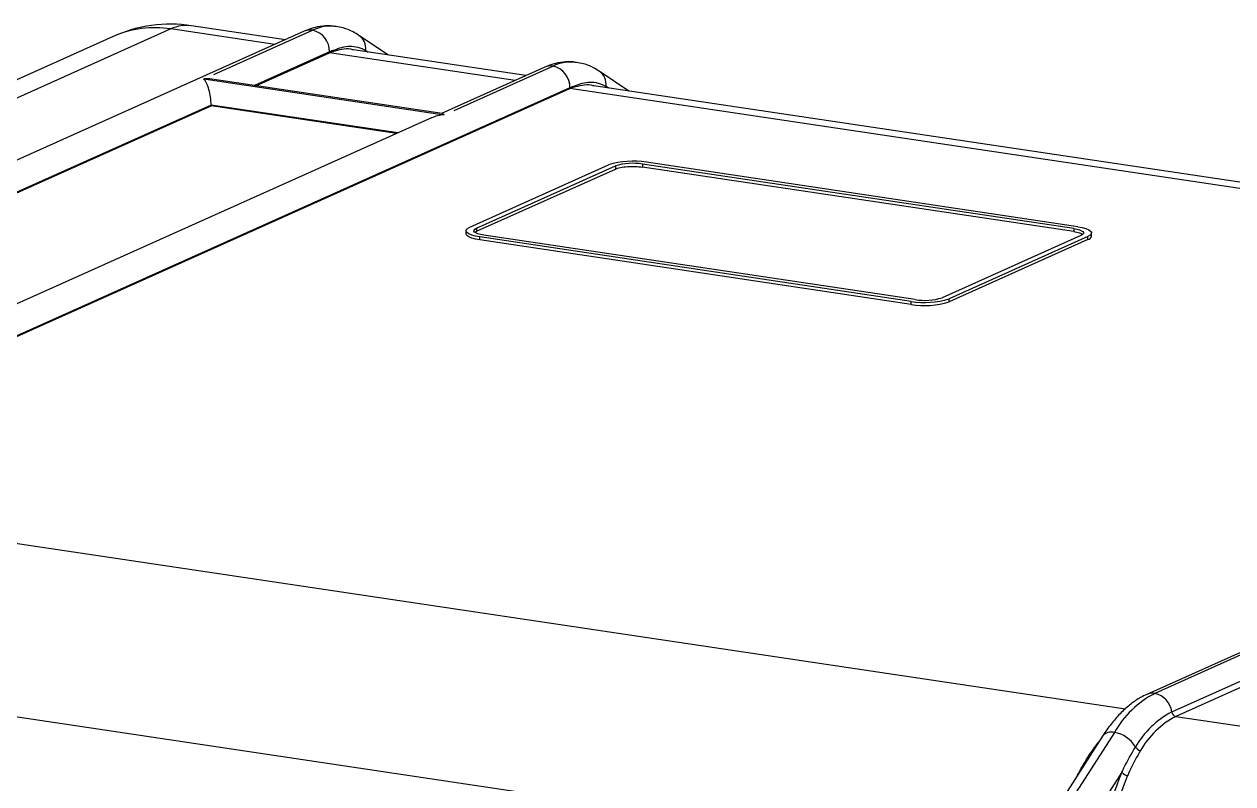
# Model space of a CAD drawing. Header units: millimetres. Extents: x 12 to 854, y 4 to 555.
# Drawn here: x 667.1 to 731.6, y 450.9 to 491.5 of the extents above; entities that cross this region are included whole.
import ezdxf

# ---------------------------------------------------------------- set-up
doc = ezdxf.new("R2010")
doc.units = ezdxf.units.MM

msp = doc.modelspace()

# ---------------------------------------------------------------- linework, layer by layer
at = {"color": 7, "linetype": 'Continuous', "lineweight": 25}
for p, q in [((674.912, 491.194), (626.908, 469.674)), ((682.041, 491.07), (634.037, 469.551)), ((681.035, 490.619), (676.026, 491.368)), ((677.205, 488.765), (682.474, 491.127)), ((671.83, 490.791), (623.825, 469.271)), ((686.541, 489.797), (684.956, 490.854)), ((679.451, 488.16), (683.391, 489.927)), ((683.391, 489.927), (683.634, 490.062)), ((683.67, 490.015), (683.391, 489.927)), ((693.867, 488.702), (684.666, 490.077)), ((694.873, 489.153), (689.357, 486.68)), ((690.036, 486.847), (695.306, 489.209)), ((676.675, 488.527), (689.507, 486.61)), ((689.393, 486.675), (677.103, 488.511)), ((699.372, 487.879), (697.788, 488.936)), ((696.223, 488.05), (648.218, 466.53)), ((648.218, 466.49), (696.223, 488.009)), ((696.223, 488.009), (696.466, 488.144)), ((696.501, 488.097), (696.223, 488.009)), ((774.009, 476.726), (697.497, 488.159)), ((643.044, 471.84), (677.063, 487.09)), ((677.063, 487.09), (677.063, 487.131)), ((686.969, 485.61), (677.063, 487.09)), ((688.824, 486.441), (652.95, 470.359)), ((690.87, 480.612), (698.278, 483.933)), ((723.114, 480.538), (700.09, 483.979)), ((700.09, 483.979), (700.09, 483.815)), ((723.326, 480.633), (700.302, 484.074)), ((691.236, 480.557), (698.645, 483.879)), ((691.236, 480.394), (698.645, 483.715)), ((698.645, 483.879), (698.645, 483.715)), ((723.114, 480.375), (700.09, 483.815)), ((690.671, 480.42), (690.671, 480.257)), ((691.16, 480.336), (691.236, 480.394)), ((691.236, 480.557), (691.236, 480.394)), ((714.436, 476.648), (691.412, 480.088)), ((691.412, 479.925), (691.412, 480.088)), ((714.647, 476.743), (691.624, 480.183)), ((723.501, 480.164), (716.093, 476.843)), ((723.868, 480.109), (716.46, 476.788)), ((723.114, 480.538), (723.114, 480.375)), ((723.868, 479.946), (723.868, 480.109)), ((724.067, 480.138), (724.067, 480.301)), ((714.436, 476.484), (691.412, 479.925)), ((723.868, 479.946), (716.46, 476.625)), ((775.016, 477.177), (727.011, 455.657)), ((714.436, 476.484), (714.436, 476.648)), ((716.46, 476.625), (716.46, 476.788)), ((732.714, 458.076), (727.444, 455.714)), ((728.349, 454.721), (733.625, 457.087)), ((733.835, 456.846), (728.566, 454.483)), ((725.285, 453.629), (719.731, 444.944)), ((724.658, 453.432), (719.104, 444.748)), ((725.685, 451.504), (720.912, 444.041))]:
    msp.add_line(p, q, dxfattribs=at)
at = {"color": 8, "linetype": 'Continuous', "lineweight": 25}
for p, q in [((680.466, 490.364), (674.912, 491.194)), ((683.391, 489.968), (679.382, 488.171)), ((693.297, 488.446), (683.391, 489.927)), ((685.327, 489.978), (685.32, 490.049)), ((685.32, 490.049), (685.444, 489.96)), ((773.44, 476.471), (696.223, 488.009)), ((698.158, 488.06), (698.152, 488.132)), ((698.152, 488.132), (698.275, 488.043)), ((677.063, 487.131), (642.976, 471.85)), ((687.037, 485.64), (677.063, 487.131)), ((648.218, 466.49), (725.874, 454.886)), ((720.198, 446.458), (645.113, 457.678)), ((728.566, 454.483), (738.705, 452.968)), ((724.353, 453.012), (724.474, 453.144))]:
    msp.add_line(p, q, dxfattribs=at)
at = {"color": 7, "linetype": 'Continuous', "lineweight": 25, "flags": 128}
for points in [[(691.412, 479.925), (691.176, 479.969), (690.977, 480.023), (690.824, 480.087), (690.722, 480.158), (690.674, 480.232), (690.671, 480.257)], [(691.412, 480.088), (691.176, 480.132), (690.977, 480.187), (690.824, 480.251), (690.722, 480.321), (690.674, 480.395), (690.684, 480.471), (690.75, 480.544), (690.87, 480.612)], [(691.624, 480.183), (691.455, 480.215), (691.313, 480.254), (691.204, 480.299), (691.131, 480.35), (691.097, 480.403), (691.104, 480.456), (691.151, 480.509), (691.236, 480.557)], [(723.114, 480.538), (723.283, 480.507), (723.425, 480.468), (723.534, 480.422), (723.607, 480.372), (723.641, 480.319), (723.634, 480.265), (723.587, 480.213), (723.501, 480.164)], [(723.326, 480.633), (723.562, 480.589), (723.76, 480.535), (723.914, 480.471), (724.016, 480.4), (724.063, 480.326), (724.054, 480.251), (723.988, 480.178), (723.868, 480.109)]]:
    msp.add_lwpolyline(points, dxfattribs=at)
at = {"color": 7, "linetype": 'Continuous', "lineweight": 25}
for centre, radius, start, end in [((674.912, 483.915), 7.535, 81.50122, 114.14611), ((682.227, 489.99), 1.164, 358.91212, 77.7511), ((684.381, 487.767), 2.413, 108.01682, 114.21397), ((695.059, 488.072), 1.164, 358.91212, 77.7511), ((697.212, 485.849), 2.413, 108.01682, 114.21397), ((699.582, 479.797), 4.337, 80.44044, 107.49382), ((699.576, 480.924), 3.098, 80.44044, 107.49382), ((723.816, 480.199), 0.258, 281.6853, 346.32875), ((715.162, 479.798), 3.098, 260.44044, 287.49382), ((715.156, 480.925), 4.337, 260.44044, 287.49382), ((715.156, 480.761), 4.337, 260.44044, 287.49382), ((729.958, 450.951), 5.386, 117.82708, 150.18697), ((727.206, 454.589), 1.15, 6.6149, 78.07273), ((730.604, 450.448), 4.832, 117.82708, 150.18697), ((730.759, 450.327), 4.7, 117.82708, 150.18697), ((728.623, 454.753), 0.276, 186.6149, 258.07273), ((725.017, 452.036), 1.615, 30.28413, 80.43872), ((726.746, 453.046), 0.388, 210.28413, 260.43872), ((739.781, 445.517), 15.314, 156.98725, 179.11633), ((739.628, 445.54), 14.815, 156.98725, 179.11633), ((726.056, 451.806), 0.478, 219.15967, 262.33656)]:
    msp.add_arc(centre, radius, start, end, dxfattribs=at)
at = {"color": 8, "linetype": 'Continuous', "lineweight": 25}
for centre, radius, start, end in [((674.055, 485.757), 5.504, 81.03822, 113.8423), ((675.758, 489.431), 1.955, 82.12666, 115.6356), ((682.354, 490.366), 0.77, 80.97846, 113.90205), ((683.447, 489.086), 2.261, 82.51984, 115.48317), ((684.448, 490.139), 0.877, 354.11684, 54.58495), ((695.185, 488.449), 0.77, 80.97846, 113.90205), ((696.279, 487.168), 2.261, 82.51984, 115.48317), ((697.28, 488.221), 0.877, 354.11684, 54.58495), ((727.323, 454.953), 0.77, 80.97872, 113.87634), ((725.123, 453.047), 0.603, 74.41018, 140.39116)]:
    msp.add_arc(centre, radius, start, end, dxfattribs=at)
at = {"color": 7, "linetype": 'Continuous', "lineweight": 25}
for centre, major_axis, ratio, start_param, end_param in [((676.675, 487.505), (1.439, 0.198), 0.700432, 1.174791, 1.47485), ((676.675, 487.505), (-0.149, 1.087), 0.328644, 4.316383, 5.88718), ((689.507, 485.588), (1.439, 0.198), 0.700432, 1.47485, 1.966802), ((689.507, 485.588), (-0.149, 1.087), 0.328644, 5.88718, 6.187239)]:
    msp.add_ellipse(centre, major_axis=major_axis, ratio=ratio, start_param=start_param, end_param=end_param, dxfattribs=at)
for points, knots in [([(683.736, 491.317), (683.68, 491.328), (683.445, 491.376), (683.02, 491.352), (682.507, 491.259), (682.188, 491.13), (682.041, 491.07)], [0, 0, 0, 0, 0.100024, 0.415694, 0.731287, 1, 1, 1, 1]), ([(684.956, 490.854), (684.854, 490.917), (684.587, 491.081), (684.178, 491.251), (683.863, 491.298), (683.736, 491.317)], [0, 0, 0, 0, 0.272662, 0.708694, 1, 1, 1, 1]), ([(683.634, 490.062), (683.77, 490.119), (684.049, 490.236), (684.47, 490.288), (684.903, 490.246), (685.179, 490.116), (685.32, 490.049)], [0, 0, 0, 0, 0.230192, 0.47358, 0.730185, 1, 1, 1, 1]), ([(683.67, 490.015), (683.665, 490.016), (683.658, 490.018), (683.65, 490.024), (683.644, 490.03), (683.639, 490.038), (683.635, 490.048), (683.635, 490.056), (683.634, 490.062)], [0, 0, 0, 0, 0.2395691, 0.3685104, 0.5001634, 0.6317891, 0.7606555, 1, 1, 1, 1]), ([(696.568, 489.399), (696.512, 489.411), (696.277, 489.459), (695.851, 489.435), (695.338, 489.341), (695.02, 489.212), (694.873, 489.153)], [0, 0, 0, 0, 0.100024, 0.415694, 0.731287, 1, 1, 1, 1]), ([(697.788, 488.936), (697.685, 488.999), (697.419, 489.163), (697.009, 489.333), (696.694, 489.38), (696.568, 489.399)], [0, 0, 0, 0, 0.272662, 0.708694, 1, 1, 1, 1]), ([(696.466, 488.144), (696.602, 488.201), (696.881, 488.319), (697.302, 488.37), (697.734, 488.328), (698.01, 488.198), (698.152, 488.132)], [0, 0, 0, 0, 0.230192, 0.47358, 0.730185, 1, 1, 1, 1]), ([(696.501, 488.097), (696.497, 488.098), (696.49, 488.1), (696.481, 488.107), (696.476, 488.113), (696.471, 488.12), (696.467, 488.131), (696.466, 488.139), (696.466, 488.144)], [0, 0, 0, 0, 0.239569, 0.36851, 0.500163, 0.631789, 0.760655, 1, 1, 1, 1]), ([(698.646, 483.716), (698.715, 483.747), (698.808, 483.774), (699.028, 483.818), (699.155, 483.834), (699.422, 483.852), (699.563, 483.855), (699.838, 483.845), (699.972, 483.834), (700.092, 483.816)], [0, 0, 0, 0, 0.25, 0.25, 0.5, 0.5, 0.75, 0.75, 1, 1, 1, 1]), ([(723.114, 480.375), (723.229, 480.354), (723.442, 480.314), (723.537, 480.251), (723.581, 480.222)], [0, 0, 0, 0, 0.539007, 1, 1, 1, 1]), ([(727.011, 455.657), (726.902, 455.605), (726.609, 455.463), (726.151, 455.15), (725.643, 454.7), (725.165, 454.162), (724.843, 453.718), (724.681, 453.467), (724.658, 453.432)], [0, 0, 0, 0, 0.121082, 0.326658, 0.538058, 0.755595, 0.965557, 1, 1, 1, 1]), ([(725.685, 451.504), (725.722, 451.581), (725.95, 452.063), (726.201, 452.491), (726.411, 452.85)], [0, 0, 0, 0, 0.16013, 1, 1, 1, 1]), ([(726.682, 452.664), (726.48, 452.311), (726.239, 451.891), (726.027, 451.409), (725.992, 451.332)], [0, 0, 0, 0, 0.839018, 1, 1, 1, 1])]:
    msp.add_open_spline(points, degree=3, knots=knots, dxfattribs=at)
at = {"color": 8, "linetype": 'Continuous', "lineweight": 25}
for points, knots in [([(684.665, 490.071), (684.655, 490.074), (684.349, 490.187), (684.004, 490.099), (683.67, 490.015)], [0, 0, 0, 0, 0.031322, 1, 1, 1, 1]), ([(697.496, 488.153), (697.487, 488.157), (697.18, 488.269), (696.835, 488.182), (696.501, 488.097)], [0, 0, 0, 0, 0.031322, 1, 1, 1, 1]), ([(723.319, 451.338), (723.334, 451.37), (723.442, 451.603), (723.68, 452.002), (724.01, 452.534), (724.239, 452.853), (724.353, 453.012)], [0, 0, 0, 0, 0.051051, 0.367676, 0.684089, 1, 1, 1, 1])]:
    msp.add_open_spline(points, degree=3, knots=knots, dxfattribs=at)

doc.saveas('drawing.dxf')
